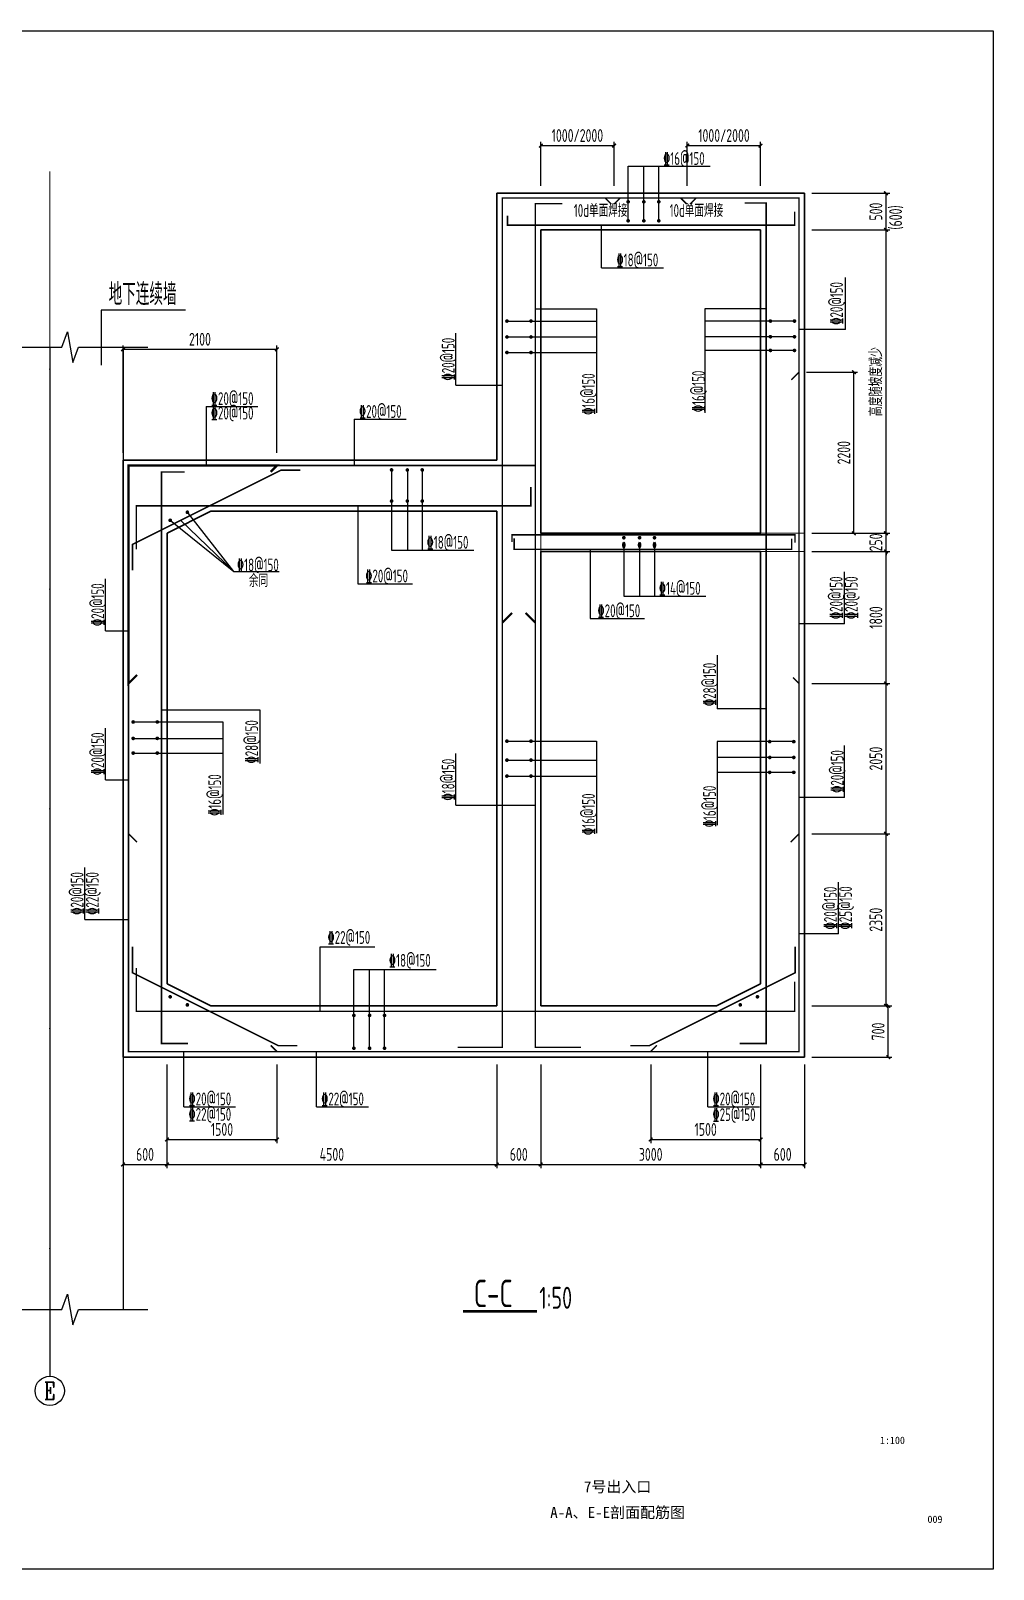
# Model space of a CAD drawing. Header units: millimetres. Extents: x -897614 to 191467, y -439928 to 101803.
# Drawn here: x -303825 to -290692, y -243087 to -222087 of the extents above; entities that cross this region are included whole.
import ezdxf
from ezdxf.enums import TextEntityAlignment as Align

# ---------------------------------------------------------------- set-up
doc = ezdxf.new("R2010")
doc.units = ezdxf.units.MM
doc.header["$LTSCALE"] = 1000
doc.linetypes.add('ACAD_ISO04W100', pattern=[30, 24, -3, 0, -3])
for name, color, linetype in [('AXIS', 3, 'Continuous'), ('DIM_LEAD', 3, 'Continuous'), ('DIM_SYMB', 3, 'Continuous'), ('JG_TEXT', 7, 'Continuous'), ('PUB_TEXT', 7, 'Continuous'), ('REIN', 1, 'Continuous'), ('图框', 3, 'Continuous')]:
    doc.layers.add(name, color=color, linetype=linetype)
for name, color, linetype, lineweight in [('AXIS_TEXT', 7, 'Continuous', 18), ('DOTE', 8, 'ACAD_ISO04W100', 9), ('PUB_HATCH', 8, 'Continuous', 18), ('WALL', 6, 'Continuous', 30)]:
    doc.layers.add(name, color=color, linetype=linetype, lineweight=lineweight)
doc.layers.add('DY', color=1, linetype='Continuous', plot=False)
doc.styles.add('_TCH_AXIS', font='COMPLEX', dxfattribs={"bigfont": 'GBCBIG'})
doc.styles.add('COMPLEX', font='COMPLEX')
doc.styles.add('TK-HZ-HT', font='', dxfattribs={"width": 0.8})
doc.styles.add('TK-HZ-ST', font='', dxfattribs={"width": 0.8})
doc.styles.add('TSSD', font='tssdeng.shx', dxfattribs={"width": 0.7, "bigfont": 'tssdchn.shx'})
doc.styles.get('TK-HZ-HT').set_extended_font_data('SimSun')
doc.styles.get('TK-HZ-ST').set_extended_font_data('SimSun')
doc.dimstyles.new('TSD', dxfattribs={"dimtxt": 350, "dimasz": 100, "dimexe": 100, "dimexo": 200, "dimgap": 100, "dimtad": 1, "dimdec": 0, "dimzin": 0, "dimdsep": 46, "dimtxsty": 'TSSD', "dimblk": 'ARCHTICK', "dimcen": 0.09, "dimclrt": 7, "dimazin": 2, "dimtfac": 1, "dimtdec": 0, "dimtix": 1, "dimtmove": 2, "dimatfit": 3, "dimfxl": 0, "dimtolj": 1, "dimtzin": 0, "dimarcsym": 0})

# ---------------------------------------------------------------- blocks, each defined once
blk = doc.blocks.new('A$C28A31710')
at = {"color": 5}
for p, q in [((441, 11301, 0), (441, -1834, 0)), ((1041, 11301, 0), (1041, -1834, 0)), ((2041, 11301, 0), (2041, -1834, 0))]:
    blk.add_line(p, q, dxfattribs=at)
for points in [[(100, 11301), (1207, 11301), (1282, 11511), (1356, 11091), (1432, 11301), (2378, 11301)], [(100, -1834), (1207, -1834), (1282, -1624), (1356, -2044), (1432, -1834), (2378, -1834)]]:
    blk.add_lwpolyline(points, dxfattribs=at)
blk = doc.blocks.new('_ArchTick')
at = {"color": 0, "linetype": 'ByBlock', "const_width": 0.4}
blk.add_lwpolyline([(-0.5, -0.5), (0.5, 0.5)], dxfattribs=at)
blk = doc.blocks.new('*D1102')
at = {"layer": 'Defpoints', "color": 0, "transparency": 16777216}
for p in [(-302566, -236097), (-301966, -236097), (-301966, -237563)]:
    blk.add_point(p, dxfattribs=at)
at = {"layer": 'DIM_LEAD', "color": 0, "lineweight": -2, "transparency": 16777216}
for p, q in [((-302566, -236197), (-302566, -237613)), ((-301966, -236197), (-301966, -237613)), ((-302566, -237563), (-301966, -237563))]:
    blk.add_line(p, q, dxfattribs=at)
at = {"layer": 'DIM_LEAD', "color": 0, "lineweight": -2, "transparency": 16777216, "xscale": 50, "yscale": 50, "zscale": 50, "rotation": 180}
blk.add_blockref('_ArchTick', (-302566, -237563), dxfattribs=at)
at = {"layer": 'DIM_LEAD', "color": 0, "lineweight": -2, "transparency": 16777216, "xscale": 50, "yscale": 50, "zscale": 50}
blk.add_blockref('_ArchTick', (-301966, -237563), dxfattribs=at)
at = {"layer": 'DIM_LEAD', "color": 7, "transparency": 16777216, "insert": (-302266, -237425), "char_height": 175, "attachment_point": 5, "style": 'TSSD'}
blk.add_mtext('\\A1;600', dxfattribs=at)
blk = doc.blocks.new('*D1103')
at = {"layer": 'Defpoints', "color": 0, "transparency": 16777216}
for p in [(-301966, -236097), (-297466, -236097), (-297466, -237563)]:
    blk.add_point(p, dxfattribs=at)
at = {"layer": 'DIM_LEAD', "color": 0, "lineweight": -2, "transparency": 16777216}
for p, q in [((-301966, -236197), (-301966, -237613)), ((-297466, -236197), (-297466, -237613)), ((-301966, -237563), (-297466, -237563))]:
    blk.add_line(p, q, dxfattribs=at)
at = {"layer": 'DIM_LEAD', "color": 0, "lineweight": -2, "transparency": 16777216, "xscale": 50, "yscale": 50, "zscale": 50, "rotation": 180}
blk.add_blockref('_ArchTick', (-301966, -237563), dxfattribs=at)
at = {"layer": 'DIM_LEAD', "color": 0, "lineweight": -2, "transparency": 16777216, "xscale": 50, "yscale": 50, "zscale": 50}
blk.add_blockref('_ArchTick', (-297466, -237563), dxfattribs=at)
at = {"layer": 'DIM_LEAD', "color": 7, "transparency": 16777216, "insert": (-299716, -237425), "char_height": 175, "attachment_point": 5, "style": 'TSSD'}
blk.add_mtext('\\A1;4500', dxfattribs=at)
blk = doc.blocks.new('*D1104')
at = {"layer": 'Defpoints', "color": 0, "transparency": 16777216}
for p in [(-297466, -236097), (-296866, -236097), (-296866, -237563)]:
    blk.add_point(p, dxfattribs=at)
at = {"layer": 'DIM_LEAD', "color": 0, "lineweight": -2, "transparency": 16777216}
for p, q in [((-297466, -236197), (-297466, -237613)), ((-296866, -236197), (-296866, -237613)), ((-297466, -237563), (-296866, -237563))]:
    blk.add_line(p, q, dxfattribs=at)
at = {"layer": 'DIM_LEAD', "color": 0, "lineweight": -2, "transparency": 16777216, "xscale": 50, "yscale": 50, "zscale": 50, "rotation": 180}
blk.add_blockref('_ArchTick', (-297466, -237563), dxfattribs=at)
at = {"layer": 'DIM_LEAD', "color": 0, "lineweight": -2, "transparency": 16777216, "xscale": 50, "yscale": 50, "zscale": 50}
blk.add_blockref('_ArchTick', (-296866, -237563), dxfattribs=at)
at = {"layer": 'DIM_LEAD', "color": 7, "transparency": 16777216, "insert": (-297166, -237425), "char_height": 175, "attachment_point": 5, "style": 'TSSD'}
blk.add_mtext('\\A1;600', dxfattribs=at)
blk = doc.blocks.new('*D1105')
at = {"layer": 'Defpoints', "color": 0, "transparency": 16777216}
for p in [(-296866, -236097), (-293866, -236097, 0), (-293866, -237563)]:
    blk.add_point(p, dxfattribs=at)
at = {"layer": 'DIM_LEAD', "color": 0, "lineweight": -2, "transparency": 16777216}
for p, q in [((-296866, -236197), (-296866, -237613)), ((-293866, -236197), (-293866, -237613)), ((-296866, -237563), (-293866, -237563))]:
    blk.add_line(p, q, dxfattribs=at)
at = {"layer": 'DIM_LEAD', "color": 0, "lineweight": -2, "transparency": 16777216, "xscale": 50, "yscale": 50, "zscale": 50, "rotation": 180}
blk.add_blockref('_ArchTick', (-296866, -237563), dxfattribs=at)
at = {"layer": 'DIM_LEAD', "color": 0, "lineweight": -2, "transparency": 16777216, "xscale": 50, "yscale": 50, "zscale": 50}
blk.add_blockref('_ArchTick', (-293866, -237563), dxfattribs=at)
at = {"layer": 'DIM_LEAD', "color": 7, "transparency": 16777216, "insert": (-295366, -237425), "char_height": 175, "attachment_point": 5, "style": 'TSSD'}
blk.add_mtext('\\A1;3000', dxfattribs=at)
blk = doc.blocks.new('*D1106')
at = {"layer": 'Defpoints', "color": 0, "transparency": 16777216}
for p in [(-293866, -236097, 0), (-293266, -236097), (-293266, -237563)]:
    blk.add_point(p, dxfattribs=at)
at = {"layer": 'DIM_LEAD', "color": 0, "lineweight": -2, "transparency": 16777216}
for p, q in [((-293866, -236197), (-293866, -237613)), ((-293266, -236197), (-293266, -237613)), ((-293866, -237563), (-293266, -237563))]:
    blk.add_line(p, q, dxfattribs=at)
at = {"layer": 'DIM_LEAD', "color": 0, "lineweight": -2, "transparency": 16777216, "xscale": 50, "yscale": 50, "zscale": 50, "rotation": 180}
blk.add_blockref('_ArchTick', (-293866, -237563), dxfattribs=at)
at = {"layer": 'DIM_LEAD', "color": 0, "lineweight": -2, "transparency": 16777216, "xscale": 50, "yscale": 50, "zscale": 50}
blk.add_blockref('_ArchTick', (-293266, -237563), dxfattribs=at)
at = {"layer": 'DIM_LEAD', "color": 7, "transparency": 16777216, "insert": (-293566, -237425), "char_height": 175, "attachment_point": 5, "style": 'TSSD'}
blk.add_mtext('\\A1;600', dxfattribs=at)
blk = doc.blocks.new('*D1107')
at = {"layer": 'Defpoints', "color": 0, "transparency": 16777216}
for p in [(-293266, -235397), (-292124, -235397), (-293266, -236097)]:
    blk.add_point(p, dxfattribs=at)
at = {"layer": 'DIM_LEAD', "color": 0, "lineweight": -2, "transparency": 16777216}
for p, q in [((-293166, -235397), (-292074, -235397)), ((-292124, -236097), (-292124, -235397)), ((-293166, -236097), (-292074, -236097))]:
    blk.add_line(p, q, dxfattribs=at)
at = {"layer": 'DIM_LEAD', "color": 0, "lineweight": -2, "transparency": 16777216, "xscale": 50, "yscale": 50, "zscale": 50}
for p, rotation in [((-292124, -235397), 90), ((-292124, -236097), 270)]:
    blk.add_blockref('_ArchTick', p, dxfattribs=dict(at, rotation=rotation))
at = {"layer": 'DIM_LEAD', "color": 7, "transparency": 16777216, "insert": (-292262, -235747), "char_height": 175, "attachment_point": 5, "rotation": 90, "style": 'TSSD'}
blk.add_mtext('\\A1;700', dxfattribs=at)
blk = doc.blocks.new('*D1108')
at = {"layer": 'Defpoints', "color": 0, "transparency": 16777216}
for p in [(-293266, -228947), (-292155, -228947), (-293266, -229197)]:
    blk.add_point(p, dxfattribs=at)
at = {"layer": 'DIM_LEAD', "color": 0, "lineweight": -2, "transparency": 16777216}
for p, q in [((-292155, -228947), (-292155, -228897)), ((-293166, -228947), (-292105, -228947)), ((-292155, -229197), (-292155, -228947)), ((-293166, -229197), (-292105, -229197)), ((-292155, -229197), (-292155, -229247))]:
    blk.add_line(p, q, dxfattribs=at)
at = {"layer": 'DIM_LEAD', "color": 0, "lineweight": -2, "transparency": 16777216, "xscale": 50, "yscale": 50, "zscale": 50}
for p, rotation in [((-292155, -228947), 270), ((-292155, -229197), 90)]:
    blk.add_blockref('_ArchTick', p, dxfattribs=dict(at, rotation=rotation))
at = {"layer": 'DIM_LEAD', "color": 7, "transparency": 16777216, "insert": (-292293, -229072), "char_height": 175, "attachment_point": 5, "rotation": 90, "style": 'TSSD'}
blk.add_mtext('\\A1;250', dxfattribs=at)
blk = doc.blocks.new('*D1109')
at = {"layer": 'Defpoints', "color": 0, "transparency": 16777216}
for p in [(-293266, -224806), (-292155, -224806), (-293266, -228947)]:
    blk.add_point(p, dxfattribs=at)
at = {"layer": 'DIM_LEAD', "color": 0, "lineweight": -2, "transparency": 16777216}
for p, q in [((-293166, -224806), (-292105, -224806)), ((-292155, -228947), (-292155, -224806)), ((-293166, -228947), (-292105, -228947))]:
    blk.add_line(p, q, dxfattribs=at)
at = {"layer": 'DIM_LEAD', "color": 0, "lineweight": -2, "transparency": 16777216, "xscale": 50, "yscale": 50, "zscale": 50}
for p, rotation in [((-292155, -224806), 90), ((-292155, -228947), 270)]:
    blk.add_blockref('_ArchTick', p, dxfattribs=dict(at, rotation=rotation))
at = {"layer": 'DIM_LEAD', "color": 7, "transparency": 16777216, "insert": (-292293, -226876), "char_height": 175, "attachment_point": 5, "rotation": 90, "style": 'TSSD'}
blk.add_mtext('\\A1;高度随坡度减少', dxfattribs=at)
blk = doc.blocks.new('*D1110')
at = {"layer": 'Defpoints', "color": 0, "transparency": 16777216}
for p in [(-293266, -224306), (-292155, -224306), (-293266, -224806)]:
    blk.add_point(p, dxfattribs=at)
at = {"layer": 'DIM_LEAD', "color": 0, "lineweight": -2, "transparency": 16777216}
for p, q in [((-293166, -224306), (-292105, -224306)), ((-292155, -224806), (-292155, -224306)), ((-293166, -224806), (-292105, -224806))]:
    blk.add_line(p, q, dxfattribs=at)
at = {"layer": 'DIM_LEAD', "color": 0, "lineweight": -2, "transparency": 16777216, "xscale": 50, "yscale": 50, "zscale": 50}
for p, rotation in [((-292155, -224306), 90), ((-292155, -224806), 270)]:
    blk.add_blockref('_ArchTick', p, dxfattribs=dict(at, rotation=rotation))
at = {"layer": 'DIM_LEAD', "color": 7, "transparency": 16777216, "insert": (-292293, -224556), "char_height": 175, "attachment_point": 5, "rotation": 90, "style": 'TSSD'}
blk.add_mtext('\\A1;500', dxfattribs=at)
blk = doc.blocks.new('*D1111')
at = {"layer": 'Defpoints', "color": 0, "transparency": 16777216}
for p in [(-293266, -233047), (-292155, -233047), (-293266, -235397)]:
    blk.add_point(p, dxfattribs=at)
at = {"layer": 'DIM_LEAD', "color": 0, "lineweight": -2, "transparency": 16777216}
for p, q in [((-293166, -233047), (-292105, -233047)), ((-292155, -235397), (-292155, -233047)), ((-293166, -235397), (-292105, -235397))]:
    blk.add_line(p, q, dxfattribs=at)
at = {"layer": 'DIM_LEAD', "color": 0, "lineweight": -2, "transparency": 16777216, "xscale": 50, "yscale": 50, "zscale": 50}
for p, rotation in [((-292155, -233047), 90), ((-292155, -235397), 270)]:
    blk.add_blockref('_ArchTick', p, dxfattribs=dict(at, rotation=rotation))
at = {"layer": 'DIM_LEAD', "color": 7, "transparency": 16777216, "insert": (-292293, -234222), "char_height": 175, "attachment_point": 5, "rotation": 90, "style": 'TSSD'}
blk.add_mtext('\\A1;2350', dxfattribs=at)
blk = doc.blocks.new('*D1112')
at = {"layer": 'Defpoints', "color": 0, "transparency": 16777216}
for p in [(-301966, -236097), (-300466, -236097), (-300466, -237222)]:
    blk.add_point(p, dxfattribs=at)
at = {"layer": 'DIM_LEAD', "color": 0, "lineweight": -2, "transparency": 16777216}
for p, q in [((-301966, -236197), (-301966, -237272)), ((-300466, -236197), (-300466, -237272)), ((-301966, -237222), (-300466, -237222))]:
    blk.add_line(p, q, dxfattribs=at)
at = {"layer": 'DIM_LEAD', "color": 0, "lineweight": -2, "transparency": 16777216, "xscale": 50, "yscale": 50, "zscale": 50, "rotation": 180}
blk.add_blockref('_ArchTick', (-301966, -237222), dxfattribs=at)
at = {"layer": 'DIM_LEAD', "color": 0, "lineweight": -2, "transparency": 16777216, "xscale": 50, "yscale": 50, "zscale": 50}
blk.add_blockref('_ArchTick', (-300466, -237222), dxfattribs=at)
at = {"layer": 'DIM_LEAD', "color": 7, "transparency": 16777216, "insert": (-301216, -237084), "char_height": 175, "attachment_point": 5, "style": 'TSSD'}
blk.add_mtext('\\A1;1500', dxfattribs=at)
blk = doc.blocks.new('*D1113')
at = {"layer": 'Defpoints', "color": 0, "transparency": 16777216}
for p in [(-295366, -236097), (-293866, -236097, 0), (-293866, -237222)]:
    blk.add_point(p, dxfattribs=at)
at = {"layer": 'DIM_LEAD', "color": 0, "lineweight": -2, "transparency": 16777216}
for p, q in [((-295366, -236197), (-295366, -237272)), ((-293866, -236197), (-293866, -237272)), ((-295366, -237222), (-293866, -237222))]:
    blk.add_line(p, q, dxfattribs=at)
at = {"layer": 'DIM_LEAD', "color": 0, "lineweight": -2, "transparency": 16777216, "xscale": 50, "yscale": 50, "zscale": 50, "rotation": 180}
blk.add_blockref('_ArchTick', (-295366, -237222), dxfattribs=at)
at = {"layer": 'DIM_LEAD', "color": 0, "lineweight": -2, "transparency": 16777216, "xscale": 50, "yscale": 50, "zscale": 50}
blk.add_blockref('_ArchTick', (-293866, -237222), dxfattribs=at)
at = {"layer": 'DIM_LEAD', "color": 7, "transparency": 16777216, "insert": (-294616, -237084), "char_height": 175, "attachment_point": 5, "style": 'TSSD'}
blk.add_mtext('\\A1;1500', dxfattribs=at)
blk = doc.blocks.new('*D1114')
at = {"layer": 'Defpoints', "color": 0, "transparency": 16777216}
for p in [(-300466, -226435), (-302566, -227947), (-300466, -227947)]:
    blk.add_point(p, dxfattribs=at)
at = {"layer": 'DIM_LEAD', "color": 0, "lineweight": -2, "transparency": 16777216}
for p, q in [((-302566, -227847), (-302566, -226385)), ((-302566, -226435), (-300466, -226435)), ((-300466, -227847), (-300466, -226385))]:
    blk.add_line(p, q, dxfattribs=at)
at = {"layer": 'DIM_LEAD', "color": 0, "lineweight": -2, "transparency": 16777216, "xscale": 50, "yscale": 50, "zscale": 50, "rotation": 180}
blk.add_blockref('_ArchTick', (-302566, -226435), dxfattribs=at)
at = {"layer": 'DIM_LEAD', "color": 0, "lineweight": -2, "transparency": 16777216, "xscale": 50, "yscale": 50, "zscale": 50}
blk.add_blockref('_ArchTick', (-300466, -226435), dxfattribs=at)
at = {"layer": 'DIM_LEAD', "color": 7, "transparency": 16777216, "insert": (-301516, -226298), "char_height": 175, "attachment_point": 5, "style": 'TSSD'}
blk.add_mtext('\\A1;2100', dxfattribs=at)
blk = doc.blocks.new('*D1115')
at = {"layer": 'Defpoints', "color": 0, "transparency": 16777216}
for p in [(-293266, -230997, 0), (-292155, -230997), (-293266, -233047)]:
    blk.add_point(p, dxfattribs=at)
at = {"layer": 'DIM_LEAD', "color": 0, "lineweight": -2, "transparency": 16777216}
for p, q in [((-293166, -230997), (-292105, -230997)), ((-292155, -233047), (-292155, -230997)), ((-293166, -233047), (-292105, -233047))]:
    blk.add_line(p, q, dxfattribs=at)
at = {"layer": 'DIM_LEAD', "color": 0, "lineweight": -2, "transparency": 16777216, "xscale": 50, "yscale": 50, "zscale": 50}
for p, rotation in [((-292155, -230997), 90), ((-292155, -233047), 270)]:
    blk.add_blockref('_ArchTick', p, dxfattribs=dict(at, rotation=rotation))
at = {"layer": 'DIM_LEAD', "color": 7, "transparency": 16777216, "insert": (-292293, -232022), "char_height": 175, "attachment_point": 5, "rotation": 90, "style": 'TSSD'}
blk.add_mtext('\\A1;2050', dxfattribs=at)
blk = doc.blocks.new('*D1116')
at = {"layer": 'Defpoints', "color": 0, "transparency": 16777216}
for p in [(-293266, -229197, 0), (-292155, -229197), (-293266, -230997, 0)]:
    blk.add_point(p, dxfattribs=at)
at = {"layer": 'DIM_LEAD', "color": 0, "lineweight": -2, "transparency": 16777216}
for p, q in [((-293166, -229197), (-292105, -229197)), ((-292155, -230997), (-292155, -229197)), ((-293166, -230997), (-292105, -230997))]:
    blk.add_line(p, q, dxfattribs=at)
at = {"layer": 'DIM_LEAD', "color": 0, "lineweight": -2, "transparency": 16777216, "xscale": 50, "yscale": 50, "zscale": 50}
for p, rotation in [((-292155, -229197), 90), ((-292155, -230997), 270)]:
    blk.add_blockref('_ArchTick', p, dxfattribs=dict(at, rotation=rotation))
at = {"layer": 'DIM_LEAD', "color": 7, "transparency": 16777216, "insert": (-292293, -230097), "char_height": 175, "attachment_point": 5, "rotation": 90, "style": 'TSSD'}
blk.add_mtext('\\A1;1800', dxfattribs=at)
blk = doc.blocks.new('_axiso')
blk.add_circle((0, 0), 0.5)
at = {"layer": 'AXIS_TEXT', "style": 'COMPLEX', "width": 1.041667}
blk.add_attdef('A', text='', height=0.56, dxfattribs=at).set_placement((-0.25, -0.28), (0.25, -0.28), align=Align.FIT)
blk = doc.blocks.new('*D1812')
at = {"layer": 'Defpoints', "color": 0, "transparency": 16777216}
for p in [(-295866, -223655), (-296866, -224306, 0), (-295866, -224306, 0)]:
    blk.add_point(p, dxfattribs=at)
at = {"layer": 'DIM_LEAD', "color": 0, "lineweight": -2, "transparency": 16777216}
for p, q in [((-296866, -224206), (-296866, -223605)), ((-295866, -224206), (-295866, -223605)), ((-296866, -223655), (-295866, -223655))]:
    blk.add_line(p, q, dxfattribs=at)
at = {"layer": 'DIM_LEAD', "color": 0, "lineweight": -2, "transparency": 16777216, "xscale": 50, "yscale": 50, "zscale": 50, "rotation": 180}
blk.add_blockref('_ArchTick', (-296866, -223655), dxfattribs=at)
at = {"layer": 'DIM_LEAD', "color": 0, "lineweight": -2, "transparency": 16777216, "xscale": 50, "yscale": 50, "zscale": 50}
blk.add_blockref('_ArchTick', (-295866, -223655), dxfattribs=at)
at = {"layer": 'DIM_LEAD', "color": 7, "transparency": 16777216, "insert": (-296366, -223517), "char_height": 175, "attachment_point": 5, "style": 'TSSD'}
blk.add_mtext('\\A1;1000/2000', dxfattribs=at)
blk = doc.blocks.new('*D1813')
at = {"layer": 'Defpoints', "color": 0, "transparency": 16777216}
for p in [(-293866, -223655), (-294866, -224306, 0), (-293866, -224306, 0)]:
    blk.add_point(p, dxfattribs=at)
at = {"layer": 'DIM_LEAD', "color": 0, "lineweight": -2, "transparency": 16777216}
for p, q in [((-294866, -224206), (-294866, -223605)), ((-293866, -224206), (-293866, -223605)), ((-294866, -223655), (-293866, -223655))]:
    blk.add_line(p, q, dxfattribs=at)
at = {"layer": 'DIM_LEAD', "color": 0, "lineweight": -2, "transparency": 16777216, "xscale": 50, "yscale": 50, "zscale": 50, "rotation": 180}
blk.add_blockref('_ArchTick', (-294866, -223655), dxfattribs=at)
at = {"layer": 'DIM_LEAD', "color": 0, "lineweight": -2, "transparency": 16777216, "xscale": 50, "yscale": 50, "zscale": 50}
blk.add_blockref('_ArchTick', (-293866, -223655), dxfattribs=at)
at = {"layer": 'DIM_LEAD', "color": 7, "transparency": 16777216, "insert": (-294366, -223517), "char_height": 175, "attachment_point": 5, "style": 'TSSD'}
blk.add_mtext('\\A1;1000/2000', dxfattribs=at)
blk = doc.blocks.new('*D1829')
at = {"layer": 'Defpoints', "color": 0, "transparency": 16777216}
for p in [(-293341, -226747, 0), (-292593, -226747), (-293266, -228947, 0)]:
    blk.add_point(p, dxfattribs=at)
at = {"layer": 'DIM_LEAD', "color": 0, "lineweight": -2, "transparency": 16777216}
for p, q in [((-293241, -226747), (-292543, -226747)), ((-292593, -228947), (-292593, -226747)), ((-293166, -228947), (-292543, -228947))]:
    blk.add_line(p, q, dxfattribs=at)
at = {"layer": 'DIM_LEAD', "color": 0, "lineweight": -2, "transparency": 16777216, "xscale": 50, "yscale": 50, "zscale": 50}
for p, rotation in [((-292593, -226747), 90), ((-292593, -228947), 270)]:
    blk.add_blockref('_ArchTick', p, dxfattribs=dict(at, rotation=rotation))
at = {"layer": 'DIM_LEAD', "color": 7, "transparency": 16777216, "insert": (-292730, -227847), "char_height": 175, "attachment_point": 5, "rotation": 90, "style": 'TSSD'}
blk.add_mtext('\\A1;2200', dxfattribs=at)

msp = doc.modelspace()

# ---------------------------------------------------------------- linework, layer by layer
at = {"layer": 'AXIS'}
msp.add_line((-303565.64387, -239542.26678), (-303565.64387, -240452.19176), dxfattribs=at)
at = {"layer": 'DIM_SYMB', "const_width": 40, "elevation": 0}
msp.add_lwpolyline([(-297927.358, -239566.76053), (-296916.18477, -239566.76061)], dxfattribs=at)
at = {"layer": 'DOTE', "ltscale": 0.1}
msp.add_line((-303565.64387, -224007.75832), (-303565.64387, -239749.99349), dxfattribs=at)
at = {"layer": 'DY', "elevation": 0}
msp.add_lwpolyline([(-290692.04771, -243087.30043), (-320392.04771, -243087.30043), (-320392.04771, -222087.30043), (-290692.04771, -222087.30043)], close=True, dxfattribs=at)
at = {"layer": 'JG_TEXT'}
for p, q in [((-295674.05118, -223936.99983, 0), (-294553.08152, -223936.99983, 0)), ((-295674.05118, -224680.72305, 0), (-295674.05118, -223936.99983, 0)), ((-295459.40287, -224680.72305, 0), (-295459.40287, -223936.99983, 0)), ((-295255.66883, -224680.72305, 0), (-295255.66883, -223936.99983, 0)), ((-296035.49227, -225321.97862, 0), (-296035.49227, -224741.67473, 0)), ((-296035.49227, -225321.97862, 0), (-295189.45342, -225321.97862, 0)), ((-292708.73579, -226163.28786, 0), (-292708.73579, -225456.34749, 0)), ((-301713.29539, -225899.4758, 0), (-302864.40459, -225899.4758, 0)), ((-302864.40459, -225899.4758, 0), (-302864.40459, -226651.90147, 0)), ((-296940.95287, -225884.23318, 0), (-296103.5708, -225884.23318, 0)), ((-296103.5708, -225884.23318, 0), (-296103.5708, -227303.88921, 0)), ((-294627.75916, -225884.23318, 0), (-294627.75916, -227303.88921, 0)), ((-293790.37708, -225884.23318, 0), (-294627.75916, -225884.23318, 0)), ((-297327.30317, -226049.62803, 0), (-296103.5708, -226049.62803, 0)), ((-293404.02679, -226049.62803, 0), (-294627.75916, -226049.62803, 0)), ((-292708.73579, -226163.28786, 0), (-293340.95421, -226163.28786, 0)), ((-298022.59417, -226923.74905, 0), (-298022.59417, -226216.80868, 0)), ((-297327.30317, -226266.77681, 0), (-296103.5708, -226266.77681, 0)), ((-293404.02679, -226263.70379, 0), (-294627.75916, -226263.70379, 0)), ((-297327.30317, -226478.79941, 0), (-296103.5708, -226478.79941, 0)), ((-293404.02679, -226450.42165, 0), (-294627.75916, -226450.42165, 0)), ((-298022.59417, -226923.74905, 0), (-297390.37652, -226923.74905, 0)), ((-301431.64773, -227214.18442, 0), (-300724.70737, -227214.18442, 0)), ((-301431.64773, -227214.18442, 0), (-301431.64773, -228021.9303, 0)), ((-299410.72619, -227389.71188, 0), (-298703.78582, -227389.71188, 0)), ((-299410.72619, -227389.71188, 0), (-299410.72619, -228021.9303, 0)), ((-298901.13529, -228081.91256, 0), (-298901.13529, -229176.26302, 0)), ((-298686.48699, -228081.91256, 0), (-298686.48699, -229176.26302, 0)), ((-298482.75294, -228081.91256, 0), (-298482.75294, -229176.26302, 0)), ((-301052.64023, -229466.83216, 0), (-301688.25771, -228659.40039, 0)), ((-299360.40699, -228571.35395, 0), (-299360.40699, -229635.53472, 0)), ((-301922.23911, -228769.76012, 0), (-301052.64023, -229466.83216, 0)), ((-301052.64023, -229466.83216, 0), (-301780.86433, -228768.20018, 0)), ((-298901.13529, -229176.26302, 0), (-297780.16564, -229176.26302, 0)), ((-296191.5164, -229165.09181, 0), (-296191.5164, -230110.12807, 0)), ((-295732.24471, -229131.91256, 0), (-295732.24471, -229803.5101, 0)), ((-295517.5964, -229131.91256, 0), (-295517.5964, -229803.5101, 0)), ((-295313.86235, -229131.91256, 0), (-295313.86235, -229803.5101, 0)), ((-301052.64023, -229466.83216, 0), (-300433.14585, -229466.83216, 0)), ((-292722.33495, -230181.37792, 0), (-292722.33495, -229474.43755, 0)), ((-302806.46413, -230275.96693, 0), (-302806.46413, -229569.02657, 0)), ((-299360.40699, -229635.53472, 0), (-298617.13421, -229635.53472, 0)), ((-295732.24471, -229803.5101, 0), (-294611.27505, -229803.5101, 0)), ((-296191.5164, -230110.12807, 0), (-295448.24363, -230110.12807, 0)), ((-302806.46413, -230275.96693, 0), (-302490.35492, -230275.96693, 0)), ((-292722.33495, -230181.37792, 0), (-293340.95344, -230181.37792, 0)), ((-294458.06755, -230608.53724, 0), (-294458.06755, -231341.86871, 0)), ((-302040.93204, -231357.06766, 0), (-300699.27732, -231357.06766, 0)), ((-300699.27732, -231357.06766, 0), (-300699.27732, -232089.59101, 0)), ((-293790.37631, -231341.86871, 0), (-294458.06755, -231341.86871, 0)), ((-302806.46413, -232311.71953, 0), (-302806.46413, -231604.77916, 0)), ((-302427.28234, -231522.46251, 0), (-301203.54997, -231522.46251, 0)), ((-301203.54997, -231522.46251, 0), (-301203.54997, -232785.32197, 0)), ((-302427.28234, -231746.20395, 0), (-301203.54997, -231746.20395, 0)), ((-297327.30317, -231783.94767, 0), (-296103.5708, -231783.94767, 0)), ((-296103.5708, -231783.94767, 0), (-296103.5708, -233038.20885, 0)), ((-293413.38834, -231790.75984, 0), (-294458.06755, -231790.75984, 0)), ((-294458.06755, -231790.75984, 0), (-294458.06755, -232932.58787, 0)), ((-302427.28234, -231946.32157, 0), (-301203.54997, -231946.32157, 0)), ((-298022.59417, -232658.06869, 0), (-298022.59417, -231951.12832, 0)), ((-297327.30317, -232042.62917, 0), (-296103.5708, -232042.62917, 0)), ((-293413.38834, -232006.63336, 0), (-294458.06755, -232006.63336, 0)), ((-292719.5375, -232552.4477, 0), (-292719.5375, -231845.50734, 0)), ((-293413.38834, -232209.98848, 0), (-294458.06755, -232209.98848, 0)), ((-302806.46413, -232311.71953, 0), (-302490.35492, -232311.71953, 0)), ((-297327.30317, -232260.8984, 0), (-296103.5708, -232260.8984, 0)), ((-298022.59417, -232658.06869, 0), (-296940.95287, -232658.06869, 0)), ((-292719.5375, -232552.4477, 0), (-293340.95344, -232552.4477, 0)), ((-303086.85242, -234217.33614, 0), (-303086.85242, -233510.39578, 0)), ((-292801.10802, -234416.05734, 0), (-292801.10802, -233709.11698, 0)), ((-303086.85242, -234217.33614, 0), (-302490.35492, -234217.33614, 0)), ((-292801.10802, -234416.05734, 0), (-293340.95344, -234416.05734, 0)), ((-299875.06905, -234589.45332, 0), (-299131.79627, -234589.45332, 0)), ((-299875.06905, -235471.9303, 0), (-299875.06905, -234589.45332, 0)), ((-299415.79735, -234902.36707, 0), (-298294.82769, -234902.36707, 0)), ((-299415.79735, -235975.66942, 0), (-299415.79735, -234902.36707, 0)), ((-299201.14905, -235975.66942, 0), (-299201.14905, -234902.36707, 0)), ((-298997.415, -235975.66942, 0), (-298997.415, -234902.36707, 0)), ((-301736.12776, -236776.91121, 0), (-301736.12776, -236021.35395, 0)), ((-299925.38824, -236776.91121, 0), (-299925.38824, -236021.35395, 0)), ((-294586.06773, -236776.91121, 0), (-294586.06773, -236021.35395, 0)), ((-301736.12776, -236776.91121, 0), (-301029.1874, -236776.91121, 0)), ((-299925.38824, -236776.91121, 0), (-299218.44788, -236776.91121, 0)), ((-294586.06773, -236776.91121, 0), (-293879.12736, -236776.91121, 0))]:
    msp.add_line(p, q, dxfattribs=at)
at = {"layer": 'PUB_HATCH', "elevation": 0}
msp.add_lwpolyline([(-296865.68665, -228946.64212), (-293265.68721, -228946.64212), (-293265.66526, -229196.64212), (-293865.66534, -229196.64212), (-294465.66534, -229196.64212), (-296865.68665, -229196.64212)], close=True, dxfattribs=at)
at = {"layer": 'REIN', "elevation": 0}
for points, const_width in [([(-298001.36496, -235963.81385), (-297390.37652, -235963.81385), (-297390.37652, -224369.70479), (-293340.95344, -224369.70479), (-293340.95344, -236021.35395), (-302490.35569, -236021.35395), (-302490.35569, -228021.9303), (-296940.95287, -228021.9303), (-296940.95287, -235963.81385), (-296318.47585, -235963.81385)], 20), ([(-296940.95287, -228021.9303), (-296940.95287, -224447.86698), (-296569.79425, -224447.86698)], 20), ([(-295987.05895, -224369.70479), (-295902.81567, -224453.94807)], 20), ([(-295783.84351, -224369.70479), (-295868.08679, -224453.94807)], 20), ([(-294957.35037, -224369.70479), (-294873.1071, -224453.94807)], 20), ([(-294746.37082, -224369.70479), (-294830.61409, -224453.94807)], 20), ([(-294153.53837, -235910.60377), (-293790.37709, -235910.60377), (-293790.37709, -224437.34088), (-294082.59485, -224437.34088)], 20), ([(-297320.20511, -224608.97938), (-297320.20511, -224741.67473), (-293399.99744, -224741.67473), (-293399.99744, -224555.01065)], 20), ([(-293422.72834, -230914.86722), (-293340.95344, -230996.64212), (-293340.95344, -226746.64212), (-293446.47656, -226852.16525)], 20), ([(-300550.64888, -228106.9354), (-300465.64378, -228021.9303), (-302490.35569, -228021.9303), (-302490.35569, -230996.64212), (-302373.97271, -230880.25915)], 30), ([(-302436.93268, -229453.997), (-302436.93268, -229098.11179), (-300411.17154, -228084.73336), (-300147.17478, -228084.73336)], 20), ([(-301677.77084, -235910.60377), (-302040.93212, -235910.60377), (-302040.93212, -228109.53918), (-301724.94706, -228109.53918)], 20), ([(-297001.25321, -228312.78773), (-297001.25321, -228571.35395), (-302384.21057, -228571.35395), (-302384.21057, -229163.56519)], 20), ([(-297258.26471, -229065.53755), (-297258.26471, -228967.25787), (-293395.5732, -228967.25787), (-293395.5732, -229076.05531)], 20), ([(-293441.66051, -229022.07134), (-293441.66051, -229165.09181), (-297228.73185, -229165.09181), (-297228.73185, -229017.01347)], 20), ([(-297390.37652, -230166.75932), (-297257.92104, -230034.30384)], 30), ([(-296940.95287, -230166.75932), (-297073.40835, -230034.30384)], 30), ([(-300550.64888, -235936.34885), (-300465.64378, -236021.35395), (-302490.35569, -236021.35395), (-302490.35569, -233046.64212), (-302373.97271, -233163.0251)], 20), ([(-295280.66025, -235936.34885), (-295365.66534, -236021.35395), (-293340.95344, -236021.35395), (-293340.95344, -233046.64212), (-293457.33641, -233163.0251)], 20), ([(-302436.93268, -234589.28725), (-302436.93268, -234945.17246), (-300449.86727, -235939.31251), (-300185.87052, -235939.31251)], 20), ([(-293394.37653, -234589.27627), (-293394.37653, -234945.16148), (-295381.44194, -235939.30153), (-295645.43869, -235939.30153)], 20), ([(-293401.25377, -235068.62194), (-293401.25377, -235471.9303), (-302384.21057, -235471.9303), (-302384.21057, -234879.71905)], 20)]:
    msp.add_lwpolyline(points, dxfattribs=dict(at, const_width=const_width))
at = {"layer": 'REIN', "const_width": 25, "elevation": 0}
for points in [[(-295674.05118, -224433.81137, -1), (-295674.05118, -224408.81137, -1)], [(-295459.40287, -224433.81137, -1), (-295459.40287, -224408.81137, -1)], [(-295255.66883, -224433.81137, -1), (-295255.66883, -224408.81137, -1)], [(-295674.05118, -224693.22305, -1), (-295674.05118, -224668.22305, -1)], [(-295459.40287, -224693.22305, -1), (-295459.40287, -224668.22305, -1)], [(-295255.66883, -224693.22305, -1), (-295255.66883, -224668.22305, -1)], [(-297327.30317, -226062.12803, -1), (-297327.30317, -226037.12803, -1)], [(-296999.16019, -226062.12803, -1), (-296999.16019, -226037.12803, -1)], [(-293732.16977, -226062.12803, 1), (-293732.16977, -226037.12803, 1)], [(-293404.02679, -226062.12803, 1), (-293404.02679, -226037.12803, 1)], [(-297327.30317, -226279.27681, -1), (-297327.30317, -226254.27681, -1)], [(-296999.16019, -226279.27681, -1), (-296999.16019, -226254.27681, -1)], [(-293732.16977, -226276.20379, 1), (-293732.16977, -226251.20379, 1)], [(-293404.02679, -226276.20379, 1), (-293404.02679, -226251.20379, 1)], [(-297327.30317, -226491.29941, -1), (-297327.30317, -226466.29941, -1)], [(-296999.16019, -226491.29941, -1), (-296999.16019, -226466.29941, -1)], [(-293732.16977, -226462.92165, 1), (-293732.16977, -226437.92165, 1)], [(-293404.02679, -226462.92165, 1), (-293404.02679, -226437.92165, 1)], [(-298901.13529, -228094.41256, -1), (-298901.13529, -228069.41256, -1)], [(-298686.48699, -228094.41256, -1), (-298686.48699, -228069.41256, -1)], [(-298482.75294, -228094.41256, -1), (-298482.75294, -228069.41256, -1)], [(-301688.25771, -228671.90039, -1), (-301688.25771, -228646.90039, -1)], [(-298901.13529, -228519.46261, -1), (-298901.13529, -228494.46261, -1)], [(-298686.48699, -228519.46261, -1), (-298686.48699, -228494.46261, -1)], [(-298482.75294, -228519.46261, -1), (-298482.75294, -228494.46261, -1)], [(-301922.23911, -228782.26012, -1), (-301922.23911, -228757.26012, -1)], [(-295732.24471, -229019.46261, -1), (-295732.24471, -228994.46261, -1)], [(-295732.24471, -229144.41256, -0.3333333333), (-295732.24471, -229069.41256, -0.3333333333)], [(-295517.5964, -229019.46261, -1), (-295517.5964, -228994.46261, -1)], [(-295517.5964, -229144.41256, -0.3333333333), (-295517.5964, -229069.41256, -0.3333333333)], [(-295313.86235, -229019.46261, -1), (-295313.86235, -228994.46261, -1)], [(-295313.86235, -229144.41256, -0.3333333333), (-295313.86235, -229069.41256, -0.3333333333)], [(-302427.28234, -231534.96251, -1), (-302427.28234, -231509.96251, -1)], [(-302099.13935, -231534.96251, -1), (-302099.13935, -231509.96251, -1)], [(-302427.28234, -231758.70395, -1), (-302427.28234, -231733.70395, -1)], [(-302099.13935, -231758.70395, -1), (-302099.13935, -231733.70395, -1)], [(-297327.30317, -231796.44767, -1), (-297327.30317, -231771.44767, -1)], [(-296999.16019, -231796.44767, -1), (-296999.16019, -231771.44767, -1)], [(-293741.53132, -231803.25984, 1), (-293741.53132, -231778.25984, 1)], [(-293413.38834, -231803.25984, 1), (-293413.38834, -231778.25984, 1)], [(-302427.28234, -231958.82157, -1), (-302427.28234, -231933.82157, -1)], [(-302099.13935, -231958.82157, -1), (-302099.13935, -231933.82157, -1)], [(-297327.30317, -232055.12917, -1), (-297327.30317, -232030.12917, -1)], [(-296999.16019, -232055.12917, -1), (-296999.16019, -232030.12917, -1)], [(-293741.53132, -232019.13336, 1), (-293741.53132, -231994.13336, 1)], [(-293413.38834, -232019.13336, 1), (-293413.38834, -231994.13336, 1)], [(-297327.30317, -232273.3984, -1), (-297327.30317, -232248.3984, -1)], [(-296999.16019, -232273.3984, -1), (-296999.16019, -232248.3984, -1)], [(-293741.53132, -232222.48848, 1), (-293741.53132, -232197.48848, 1)], [(-293413.38834, -232222.48848, 1), (-293413.38834, -232197.48848, 1)], [(-301922.23911, -235261.02413, 1), (-301922.23911, -235286.02413, 1)], [(-301688.25771, -235371.38386, 1), (-301688.25771, -235396.38386, 1)], [(-294143.0515, -235371.37288, -1), (-294143.0515, -235396.37288, -1)], [(-293909.0701, -235261.01315, -1), (-293909.0701, -235286.01315, -1)], [(-299415.79735, -235515.17173, 1), (-299415.79735, -235540.17173, 1)], [(-299201.14905, -235515.17173, 1), (-299201.14905, -235540.17173, 1)], [(-298997.415, -235515.17173, 1), (-298997.415, -235540.17173, 1)], [(-299415.79735, -235963.16942, 1), (-299415.79735, -235988.16942, 1)], [(-299201.14905, -235963.16942, 1), (-299201.14905, -235988.16942, 1)], [(-298997.415, -235963.16942, 1), (-298997.415, -235988.16942, 1)]]:
    msp.add_lwpolyline(points, format="xyb", close=True, dxfattribs=at)
at = {"layer": 'WALL'}
for p, q in [((-297465.68665, -227946.64212, 0), (-297465.68665, -224305.75291, 0)), ((-297465.68665, -224305.75291, 0), (-293265.68721, -224305.75291, 0)), ((-293265.68721, -228496.64212, 0), (-293265.68721, -224305.75291, 0)), ((-296865.68665, -227946.64212, 0), (-296865.68665, -224805.75291, 0)), ((-296865.68665, -224805.75291, 0), (-293865.68721, -224805.75291, 0)), ((-302565.64387, -227946.64212), (-302565.64387, -236096.64212)), ((-297465.68665, -227946.64212, 0), (-302565.64387, -227946.64212, 0)), ((-296865.68665, -228946.64212, 0), (-296865.68665, -227946.64212, 0)), ((-301965.64387, -228946.64212), (-301365.64387, -228646.64212, 0)), ((-297465.6647, -228646.64212, 0), (-301365.64387, -228646.64212, 0)), ((-297465.68617, -228646.64212, 0), (-297465.68617, -235396.64212, 0)), ((-293265.66526, -228496.64212, 0), (-293265.66526, -236096.64212)), ((-301965.64387, -228946.64212), (-301965.64387, -235096.64212, 0)), ((-294465.66534, -229196.64212), (-296865.68665, -229196.64212, 0)), ((-296865.68665, -235396.64212, 0), (-296865.68665, -229196.64212, 0)), ((-301965.64387, -235096.64212, 0), (-301365.64387, -235396.64212, 0)), ((-293865.66534, -235096.63115, 0), (-294465.6873, -235396.64212, 0)), ((-297465.68617, -235396.64212, 0), (-301365.64387, -235396.64212, 0)), ((-294465.6873, -235396.64212, 0), (-296865.68665, -235396.64212, 0)), ((-293265.66526, -236096.64212, 0), (-302565.64387, -236096.64212, 0))]:
    msp.add_line(p, q, dxfattribs=at)
at = {"layer": 'WALL', "elevation": 0}
for points in [[(-293865.68721, -224805.75291), (-293865.68721, -228946.64212), (-296865.68665, -228946.64212)], [(-296865.68665, -229196.64212), (-294465.66534, -229196.64212), (-293865.66534, -229196.64212), (-293865.66534, -235096.63115)]]:
    msp.add_lwpolyline(points, dxfattribs=at)

# ---------------------------------------------------------------- block references
msp.add_blockref('A$C28A31710', (-304606.33491, -237708.05966, 0))
at = {"layer": 'AXIS'}
ref = msp.add_blockref('_axiso', (-303565.64387, -240652.19176), dxfattribs=dict(at, xscale=400, yscale=400, zscale=400))
ref.add_attrib('A', 'E', dxfattribs={"layer": 'AXIS_TEXT', "ltscale": 10, "height": 232.97408, "style": '_TCH_AXIS', "width": 0.875}).set_placement((-303643.30189, -240768.6788), (-303487.98584, -240768.6788), align=Align.FIT)

# ---------------------------------------------------------------- texts
at = {"layer": 'DIM_LEAD', "color": 7, "style": 'TSSD', "width": 0.7}
msp.add_text('(600)', height=175, rotation=90, dxfattribs=at).set_placement((-291936.87167, -224802.16375, 0))
at = {"layer": 'JG_TEXT', "style": 'TSSD', "width": 0.65}
for s, height, p in [('%%13216@150', 175, (-295196.15058, -223918.6374, 0)), ('10d单面焊接', 175, (-296415.26874, -224628.24871, 0)), ('10d单面焊接', 175, (-295108.12806, -224628.24871, 0)), ('%%13218@150', 175, (-295832.52248, -225303.61618, 0)), ('地下连续墙', 300, (-302761.95692, -225832.89535, 0)), ('%%13220@150', 175, (-301367.77642, -227195.82198, 0)), ('%%13220@150', 175, (-301367.77642, -227393.29038, 0)), ('%%13220@150', 175, (-299346.85488, -227371.34944, 0)), ('%%13218@150', 175, (-298423.2347, -229157.90058, 0)), ('%%13218@150', 175, (-301011.13224, -229466.14966, 0)), ('余同', 175, (-300848.61626, -229679.58972, 0)), ('%%13220@150', 175, (-299260.20327, -229617.17228, 0)), ('%%13214@150', 175, (-295254.34411, -229785.14767, 0)), ('%%13220@150', 175, (-296091.31268, -230091.76563, 0)), ('%%13222@150', 175, (-299774.86533, -234550.78732, 0)), ('%%13218@150', 175, (-298937.89675, -234863.70108, 0)), ('%%13220@150', 175, (-301672.25646, -236755.50394, 0)), ('%%13222@150', 175, (-299861.51694, -236755.50394, 0)), ('%%13220@150', 175, (-294522.19642, -236755.50394, 0)), ('%%13222@150', 175, (-301672.25646, -236965.57439, 0)), ('%%13225@150', 175, (-294522.19642, -236968.98793, 0))]:
    msp.add_text(s, height=height, dxfattribs=at).set_placement(p)
for s, p in [('%%13220@150', (-292742.31786, -226099.41655, 0)), ('%%13220@150', (-298040.95661, -226859.87774, 0)), ('%%13216@150', (-296127.50719, -227330.01186, 0)), ('%%13216@150', (-294626.77562, -227292.96059, 0)), ('%%13220@150', (-302824.82657, -230212.09563, 0)), ('%%13220@150', (-292747.39179, -230117.50661, 0)), ('%%13220@150', (-292540.30062, -230117.50661, 0)), ('%%13228@150', (-294474.99312, -231304.17631, 0)), ('%%13228@150', (-300723.21371, -232087.76902, 0)), ('%%13220@150', (-302824.82657, -232247.84822, 0)), ('%%13218@150', (-298040.95661, -232594.19738, 0)), ('%%13220@150', (-292733.3026, -232488.57639, 0)), ('%%13216@150', (-301227.48636, -232802.84635, 0)), ('%%13216@150', (-294474.99312, -232958.71051, 0)), ('%%13216@150', (-296127.50719, -233064.3315, 0)), ('%%13220@150', (-303105.21486, -234153.46484, 0)), ('%%13222@150', (-302896.81275, -234153.46484, 0)), ('%%13220@150', (-292826.16486, -234352.18603, 0)), ('%%13225@150', (-292619.07369, -234352.18603, 0))]:
    msp.add_text(s, height=175, rotation=90, dxfattribs=at).set_placement(p)
at = {"layer": 'PUB_TEXT', "style": 'TSSD', "width": 0.7}
for s, height, p in [('C-C', 375, (-297779.31727, -239510.1845, 0)), ('1:50', 300, (-296886.15548, -239531.91951, 0))]:
    msp.add_text(s, height=height, rotation=359.999999146, dxfattribs=at).set_placement(p)
at = {"layer": '图框', "color": 7}
for s, height, style, p in [('1:100', 100, 'TK-HZ-ST', (-292067.04771, -241327.30043, 0)), ('7号出入口', 150, 'TK-HZ-HT', (-295817.04771, -241962.30043, 0)), ('A-A、E-E剖面配筋图', 150, 'TK-HZ-HT', (-295817.04771, -242312.30043, 0))]:
    msp.add_text(s, height=height, dxfattribs=dict(at, style=style)).set_placement(p, align=Align.MIDDLE_CENTER)
at = {"layer": '图框', "color": 7, "style": 'TK-HZ-ST'}
msp.add_text('009 ', height=100, dxfattribs=at).set_placement((-291588.87008, -242455.74543, 0))

# ---------------------------------------------------------------- dimensions: what is measured, and where the dimension line sits
at = {"layer": 'DIM_LEAD'}
for base, p1, p2, text, picture, middle in [((-295865.68665, -223654.81554, 0), (-296865.68665, -224305.75291, 0), (-295865.68665, -224305.75291, 0), '1000/2000', '*D1812', (-296365.68665, -223517.31554, 0)), ((-293865.68721, -223654.81554, 0), (-294865.68721, -224305.75291, 0), (-293865.68721, -224305.75291, 0), '<>/2000', '*D1813', (-294365.68721, -223517.31554, 0))]:
    dim = msp.add_linear_dim(base=base, p1=p1, p2=p2, text=text, dimstyle='TSD', override={"dimscale": 0.5}, dxfattribs=at)
    dim.commit()
    dim.dimension.update_dxf_attribs({"geometry": picture, "text_midpoint": middle})
for base, p1, p2, picture, middle in [((-292155.33652, -224305.75291, 0), (-293265.68721, -224805.75291, 0), (-293265.68721, -224305.75291, 0), '*D1110', (-292292.83652, -224555.75291, 0)), ((-292592.76246, -226746.64212), (-293265.68721, -228946.64212, 0), (-293340.95344, -226746.64212, 0), '*D1829', (-292730.26246, -227846.64212)), ((-292155.33652, -228946.64212, 0), (-293265.68721, -229196.64212, 0), (-293265.68721, -228946.64212, 0), '*D1108', (-292292.83652, -229071.64212, 0)), ((-292155.33652, -229196.64212, 0), (-293265.66526, -230996.64212), (-293265.68721, -229196.64212, 0), '*D1116', (-292292.83652, -230096.64212, 0)), ((-292155.33652, -230996.64212, 0), (-293265.66526, -233046.64212, 0), (-293265.66526, -230996.64212), '*D1115', (-292292.83652, -232021.64212, 0)), ((-292155.33652, -233046.64212, 0), (-293265.66526, -235396.64212, 0), (-293265.66526, -233046.64212, 0), '*D1111', (-292292.83652, -234221.64212, 0)), ((-292124.21786, -235396.64212, 0), (-293265.68721, -236096.64212, 0), (-293265.68721, -235396.64212, 0), '*D1107', (-292261.71786, -235746.64212, 0))]:
    dim = msp.add_linear_dim(base=base, p1=p1, p2=p2, angle=90, dimstyle='TSD', override={"dimscale": 0.5}, dxfattribs=at)
    dim.commit()
    dim.dimension.update_dxf_attribs({"geometry": picture, "text_midpoint": middle})
dim = msp.add_linear_dim(base=(-292155.33652, -224805.75291, 0), p1=(-293265.66526, -228946.64212, 0), p2=(-293265.68721, -224805.75291, 0), angle=90, text='高度随坡度减少', dimstyle='TSD', override={"dimscale": 0.5}, dxfattribs=at)
dim.commit()
dim.dimension.update_dxf_attribs({"geometry": '*D1109', "text_midpoint": (-292292.83652, -226876.19752, 0)})
for base, p1, p2, picture, middle in [((-300465.64378, -226435.01784, 0), (-302565.64387, -227946.64212, 0), (-300465.64378, -227946.64212, 0), '*D1114', (-301515.64383, -226297.51784, 0)), ((-301965.66582, -237562.69987, 0), (-302565.66582, -236096.64212, 0), (-301965.66582, -236096.64212, 0), '*D1102', (-302265.66582, -237425.19987, 0)), ((-297465.68665, -237562.69987, 0), (-301965.66582, -236096.64212, 0), (-297465.68665, -236096.64212, 0), '*D1103', (-299715.67624, -237425.19987, 0)), ((-300465.64378, -237221.62576, 0), (-301965.64387, -236096.64212, 0), (-300465.64378, -236096.64212, 0), '*D1112', (-301215.64383, -237084.12576, 0)), ((-296865.68665, -237562.69987, 0), (-297465.68665, -236096.64212, 0), (-296865.68665, -236096.64212, 0), '*D1104', (-297165.68665, -237425.19987, 0)), ((-293865.6873, -237562.69987, 0), (-296865.68665, -236096.64212, 0), (-293865.6873, -236096.64212, 0), '*D1105', (-295365.68698, -237425.19987, 0)), ((-293865.66534, -237221.62576, 0), (-295365.66534, -236096.64212, 0), (-293865.66534, -236096.64212, 0), '*D1113', (-294615.66534, -237084.12576, 0)), ((-293265.68721, -237562.69987, 0), (-293865.6873, -236096.64212, 0), (-293265.68721, -236096.64212, 0), '*D1106', (-293565.68726, -237425.19987, 0))]:
    dim = msp.add_linear_dim(base=base, p1=p1, p2=p2, dimstyle='TSD', override={"dimscale": 0.5}, dxfattribs=at)
    dim.commit()
    dim.dimension.update_dxf_attribs({"geometry": picture, "text_midpoint": middle})

doc.saveas('drawing.dxf')
